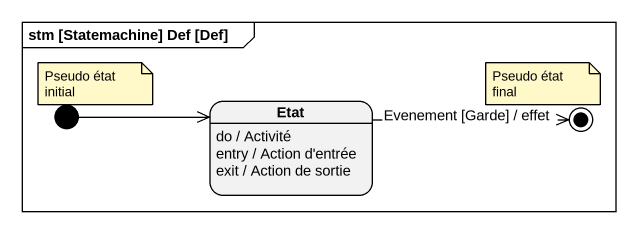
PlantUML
@startuml
mainframe stm [Statemachine] Def [Def]
hide empty description
state Etat
Etat : do / Activité
Etat : entry / Action d'entrée
Etat : exit / Action de sortie
[*] -right-> Etat
Etat -right-> [*] : Evenement [Garde] / effet
note as N1
  Pseudo état initial
end note
note as N2
  Pseudo état final
end note
@enduml
